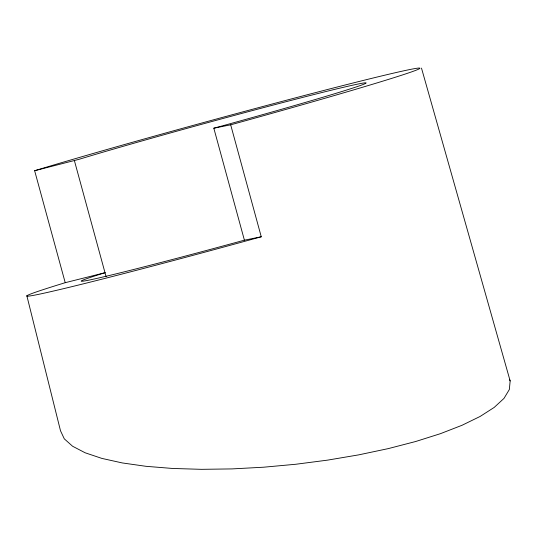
<?xml version="1.0" encoding="UTF-8"?>
<svg xmlns="http://www.w3.org/2000/svg" width="537" height="537" viewBox="0 0 537 537"><rect width="100%" height="100%" fill="white"/><g stroke="black" fill="none" stroke-linecap="round" stroke-linejoin="round"><path stroke-width="0.81" d="M421.491 68.098L510.15 380.928L509.351 389.493L503.988 398.394L494.174 407.442L480.112 416.457L462.082 425.257L440.454 433.668L415.672 441.508L388.231 448.623L358.696 454.866L327.671 460.115L295.78 464.257L263.68 467.203L232.018 468.908L201.442 469.331L172.572 468.459L146.004 466.311L122.268 462.934L101.849 458.397L85.168 452.792L72.562 446.227L64.286 438.836L60.506 430.781L26.85 295.753M261.257 236.783A220.573 4.679 -15.3 0 1 55.982 290.45A220.573 4.679 -15.3 0 1 65.219 282.69L34.643 170.726L78.966 159.335A164.463 3.491 -15.3 0 1 345.687 86.772A164.463 3.491 -15.3 0 1 225.137 125.108L213.82 128.202L244.402 240.167L261.257 236.783L230.682 124.819L213.82 128.202M65.219 282.69L105.004 272.709M509.465 379.464L510.15 380.928M74.428 160.744L106.098 276.723M34.643 170.726A220.573 4.679 -15.3 0 1 392.366 73.401A220.573 4.679 -15.3 0 1 230.682 124.819M244.402 240.167A164.007 3.477 -15.3 0 1 102.386 277.132A164.007 3.477 -15.3 0 1 105.064 272.695"/></g></svg>
